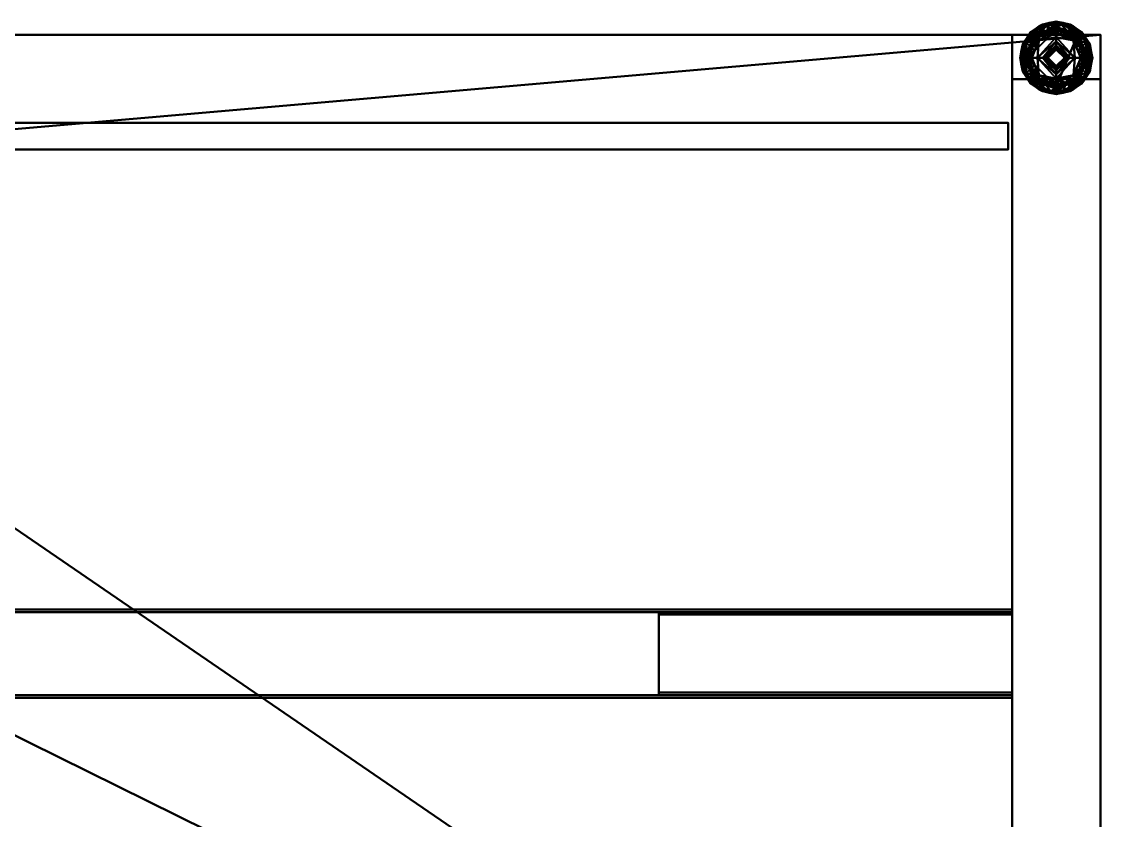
# Model space of a CAD drawing. Header units: millimetres. Extents: x -1050 to 750, y -1100 to 707.
# Drawn here: x 139 to 750, y 256 to 707 of the extents above; entities that cross this region are included whole.
import ezdxf

# ---------------------------------------------------------------- set-up
doc = ezdxf.new("R2010")
doc.units = ezdxf.units.MM
doc.layers.add('I-FURN', color=7, linetype='Continuous', lineweight=40)

msp = doc.modelspace()

# ---------------------------------------------------------------- meshes
at = {"layer": 'I-FURN', "color": 250, "true_color": 0x3a3a3a}
mesh = msp.add_polyface(dxfattribs=at)
corners = [(742.62, 686.98, 8.53), (743.79, 686.98, 7.88), (744.71, 686.98, 6.92), (745.3, 686.98, 5.72), (745.5, 686.98, 4.4), (743.94, 694.83, 4.4), (739.5, 701.48, 4.4), (732.85, 705.92, 4.4), (725, 707.48, 4.4), (717.15, 705.92, 4.4), (710.5, 701.48, 4.4), (706.06, 694.83, 4.4), (704.5, 686.98, 4.4), (704.7, 686.98, 5.72), (705.29, 686.98, 6.92), (706.21, 686.98, 7.88), (707.38, 686.98, 8.53), (712.54, 699.44, 8.53), (725, 704.61, 8.53), (737.46, 699.44, 8.53), (740.04, 693.21, 8.53), (709.96, 693.21, 8.53), (743.77, 693.37, 6.74), (706.23, 693.37, 6.74), (744.65, 691.27, 4.4), (705.35, 691.27, 4.4), (744.85, 690.64, 6.03), (705.15, 690.64, 6.03), (740.14, 699.46, 7.04), (709.86, 699.46, 7.04), (743.35, 691.02, 7.88), (742.14, 695.5, 7.59), (706.65, 691.02, 7.88), (707.86, 695.5, 7.59), (734.32, 704.21, 7.08), (715.68, 704.21, 7.08), (742.26, 697.21, 6.33), (707.74, 697.21, 6.33), (740.34, 700.26, 5.75), (736.17, 703.7, 4.4), (737.49, 702.63, 6.39), (741.72, 698.15, 4.4), (737.27, 701.51, 7.69), (709.66, 700.26, 5.75), (713.83, 703.7, 4.4), (712.51, 702.63, 6.39), (708.28, 698.15, 4.4), (712.44, 701.27, 7.69), (711.25, 696.33, 8.53), (734.61, 704.86, 5.72), (728.84, 706.69, 6.29), (722.09, 706.61, 6.71), (715.39, 704.86, 5.72), (721.08, 706.7, 4.4), (718.52, 705.95, 6.35), (731.23, 702.03, 8.53), (734.35, 700.74, 8.53), (718.77, 702.03, 8.53), (719.26, 705.13, 7.68), (715.65, 700.74, 8.53), (723.17, 705.74, 7.84), (728.09, 705.64, 7.78), (721.88, 703.32, 8.53), (741.33, 690.1, 8.53), (708.67, 690.1, 8.53), (738.75, 696.33, 8.53), (728.92, 706.7, 4.4), (728.12, 703.32, 8.53)]
mesh.append_faces([[corners[k] for k in face] for face in [(15, 27, 14), (3, 26, 2), (2, 26, 1), (1, 30, 0), (5, 26, 24), (17, 47, 48), (9, 54, 53), (41, 36, 5), (10, 45, 44), (44, 52, 9), (56, 34, 55)]], dxfattribs={"vtx0": -1, "vtx1": -1, "color": 250})
mesh.append_faces([[corners[k] for k in face] for face in [(22, 26, 5), (33, 23, 32), (22, 30, 1), (42, 28, 40), (3, 24, 26), (36, 38, 28), (25, 13, 27), (28, 31, 36), (22, 1, 26), (28, 38, 40), (31, 30, 22), (50, 34, 49), (11, 27, 23), (47, 45, 29), (42, 65, 28), (23, 33, 37), (43, 29, 45), (15, 23, 27), (22, 36, 31), (43, 46, 37), (32, 23, 15), (31, 63, 30), (35, 45, 47), (33, 29, 37), (33, 32, 64), (29, 48, 47), (7, 50, 49), (61, 50, 51), (51, 50, 8), (22, 5, 36), (36, 41, 38), (43, 37, 29), (11, 23, 37), (58, 51, 54), (34, 42, 40), (6, 40, 38), (34, 40, 49), (44, 45, 52), (52, 45, 35), (43, 45, 10), (33, 48, 29), (58, 60, 51), (39, 49, 40), (54, 9, 52), (61, 51, 60), (35, 58, 54), (34, 56, 42), (54, 52, 35), (53, 54, 51), (61, 34, 50), (35, 47, 59), (58, 62, 60), (58, 35, 59), (60, 18, 61), (34, 61, 55), (65, 31, 28)]], dxfattribs={"vtx0": -1, "vtx1": -1, "vtx2": -1, "color": 250})
mesh.append_faces([[corners[k] for k in face] for face in [(40, 6, 39), (27, 13, 14), (32, 15, 16), (32, 16, 64), (49, 39, 7), (43, 10, 46), (51, 8, 53), (47, 17, 59)]], dxfattribs={"vtx0": -1, "vtx2": -1, "color": 250})
mesh.append_faces([[corners[k] for k in face] for face in [(31, 65, 20, 63), (33, 64, 21, 48), (58, 59, 57, 62), (50, 7, 66, 8), (61, 18, 67, 55)]], dxfattribs={"vtx0": -1, "vtx3": -1, "color": 250})
mesh.append_faces([[corners[k] for k in face] for face in [(11, 25, 27), (41, 6, 38), (19, 65, 42), (46, 11, 37), (56, 19, 42), (62, 18, 60), (63, 0, 30)]], dxfattribs={"vtx1": -1, "vtx2": -1, "color": 250})
mesh.append_faces([[corners[k] for k in face] for face in [(3, 4, 24), (25, 12, 13)]], dxfattribs={"vtx2": -1, "color": 250})
mesh = msp.add_polyface(dxfattribs=at)
corners = [(745.5, 686.98, 4.4), (745.17, 686.98, 2.72), (744.21, 686.98, 1.29), (742.78, 686.98, 0.33), (741.1, 686.98), (736.38, 698.37), (725, 703.08), (713.62, 698.37), (708.9, 686.98), (707.22, 686.98, 0.33), (705.79, 686.98, 1.29), (704.83, 686.98, 2.72), (704.5, 686.98, 4.4), (706.06, 694.83, 4.4), (710.5, 701.48, 4.4), (717.15, 705.92, 4.4), (725, 707.48, 4.4), (732.85, 705.92, 4.4), (739.5, 701.48, 4.4), (743.94, 694.83, 4.4), (742.03, 695.62, 1.18), (707.97, 695.62, 1.18), (744.65, 691.27, 4.4), (705.35, 691.27, 4.4), (743.79, 691.79, 1.49), (706.21, 691.79, 1.49), (729, 705.77, 1.29), (721, 705.77, 1.29), (735.55, 703.15, 1.39), (714.45, 703.15, 1.39), (742.49, 690.93, 0.4), (738.74, 692.67), (707.51, 690.93, 0.4), (711.26, 692.67), (738.85, 698.84, 0.55), (738.9, 701.22, 2.18), (741.72, 698.15, 4.4), (743, 696.1, 2.74), (736.17, 703.7, 4.4), (741.13, 699.14, 2.79), (711.15, 698.84, 0.55), (711.1, 701.22, 2.18), (708.28, 698.15, 4.4), (707, 696.1, 2.74), (713.83, 703.7, 4.4), (708.87, 699.14, 2.79), (730.69, 700.72), (719.31, 700.72), (728.92, 706.7, 4.4), (721.08, 706.7, 4.4), (725, 706.87, 2.16), (725.22, 705.26, 0.58), (736.3, 700.85, 0.38), (732.67, 703.38, 0.48), (732.39, 705.08, 1.66), (713.7, 700.85, 0.38), (717.33, 703.38, 0.48), (717.61, 705.08, 1.66)]
mesh.append_faces([[corners[k] for k in face] for face in [(4, 30, 3), (17, 54, 48), (22, 24, 19), (13, 25, 23), (48, 50, 16), (33, 40, 7), (19, 37, 36), (38, 28, 17), (14, 45, 42), (6, 51, 46), (16, 50, 49), (49, 57, 15)]], dxfattribs={"vtx0": -1, "vtx1": -1, "color": 250})
mesh.append_faces([[corners[k] for k in face] for face in [(28, 34, 52), (30, 24, 3), (35, 34, 28), (41, 44, 29), (25, 21, 32), (24, 22, 1), (31, 20, 30), (45, 21, 43), (51, 47, 27), (52, 53, 28), (20, 24, 30), (57, 49, 27), (28, 38, 35), (21, 33, 32), (45, 43, 42), (23, 25, 11), (41, 29, 40), (51, 50, 26), (9, 25, 32), (51, 27, 50), (24, 20, 37), (7, 55, 56), (35, 20, 34), (28, 53, 54), (55, 7, 40), (20, 31, 34), (20, 39, 37), (36, 37, 39), (24, 37, 19), (39, 20, 35), (18, 39, 35), (33, 21, 40), (21, 41, 40), (43, 25, 13), (41, 45, 14), (25, 43, 21), (21, 45, 41), (5, 53, 52), (50, 48, 26), (27, 56, 57), (49, 50, 27), (46, 51, 26), (34, 5, 52), (46, 26, 53), (54, 53, 26), (48, 54, 26), (17, 28, 54), (40, 29, 55), (55, 29, 56), (57, 56, 29), (27, 47, 56), (29, 15, 57)]], dxfattribs={"vtx0": -1, "vtx1": -1, "vtx2": -1, "color": 250})
mesh.append_faces([[corners[k] for k in face] for face in [(24, 1, 2), (24, 2, 3), (25, 9, 10), (56, 47, 7), (32, 8, 9), (25, 10, 11), (30, 4, 31), (34, 31, 5), (43, 13, 42), (41, 14, 44), (51, 6, 47), (53, 5, 46)]], dxfattribs={"vtx0": -1, "vtx2": -1, "color": 250})
mesh.append_faces([[corners[k] for k in face] for face in [(0, 1, 22)]], dxfattribs={"vtx1": -1, "color": 250})
mesh.append_faces([[corners[k] for k in face] for face in [(18, 36, 39), (33, 8, 32), (38, 18, 35), (44, 15, 29)]], dxfattribs={"vtx1": -1, "vtx2": -1, "color": 250})
mesh.append_faces([[corners[k] for k in face] for face in [(11, 12, 23)]], dxfattribs={"vtx2": -1, "color": 250})
mesh = msp.add_polyface(dxfattribs=at)
corners = [(725, 700.85, 10.38), (734.8, 696.79, 10.38), (738.86, 686.98, 10.38), (739.77, 686.98, 9.85), (740.7, 686.98, 9.36), (741.65, 686.98, 8.92), (742.62, 686.98, 8.53), (737.46, 699.44, 8.53), (725, 704.61, 8.53), (712.54, 699.44, 8.53), (707.38, 686.98, 8.53), (708.35, 686.98, 8.92), (709.3, 686.98, 9.36), (710.23, 686.98, 9.85), (711.14, 686.98, 10.38), (715.2, 696.79, 10.38), (737.41, 690.5, 10.38), (712.59, 690.5, 10.38), (740.77, 691.46, 8.53), (709.23, 691.46, 8.53), (740.67, 690.97, 9.13), (709.33, 690.97, 9.13), (739.12, 695.45, 8.53), (737.4, 696.6, 9.36), (729.9, 698.82, 10.38), (731.23, 702.03, 8.53), (710.88, 695.45, 8.53), (712.6, 696.6, 9.36), (720.1, 698.82, 10.38), (718.77, 702.03, 8.53), (728.06, 702.38, 9.36), (721.95, 702.33, 9.38), (716.82, 700.2, 9.44), (733.48, 699.67, 9.58), (739.62, 690.25, 9.73), (736.1, 693.65, 10.38), (738.99, 693.48, 9.49), (739.95, 694.12, 8.95), (737.39, 695.08, 9.83), (735.66, 697.34, 9.8), (710.38, 690.25, 9.73), (713.9, 693.65, 10.38), (711.01, 693.48, 9.49), (710.05, 694.12, 8.95), (712.61, 695.08, 9.83), (714.34, 697.34, 9.8), (714.49, 698.71, 9.33), (715.65, 700.74, 8.53), (715.58, 700.59, 8.96), (718.89, 702.14, 9.05), (721.88, 703.32, 8.53), (723.37, 703.53, 8.93), (726.7, 703.56, 8.91), (729.95, 702.85, 8.93), (734.35, 700.74, 8.53), (735.42, 699.68, 9.01), (731.09, 701.4, 9.38), (728.12, 703.32, 8.53), (725, 702.68, 9.36), (732.88, 701.56, 8.95), (719.42, 701.27, 9.54), (727.45, 699.83, 10.38), (722.55, 699.83, 10.38), (717.65, 697.8, 10.38), (732.35, 697.8, 10.38)]
mesh.append_faces([[corners[k] for k in face] for face in [(16, 36, 35), (12, 21, 11), (22, 37, 18), (35, 38, 1), (13, 40, 12), (63, 45, 15), (1, 39, 64)]], dxfattribs={"vtx0": -1, "vtx1": -1, "color": 250})
mesh.append_faces([[corners[k] for k in face] for face in [(40, 42, 21), (18, 20, 5), (27, 43, 42), (34, 20, 36), (20, 18, 37), (39, 38, 23), (52, 58, 30), (20, 37, 36), (44, 15, 45), (31, 0, 58), (21, 19, 11), (40, 21, 12), (23, 55, 39), (33, 64, 39), (49, 31, 51), (48, 32, 49), (32, 60, 49), (50, 49, 51), (32, 46, 45), (52, 30, 53), (36, 23, 38), (20, 34, 4), (16, 34, 36), (39, 1, 38), (22, 23, 37), (36, 37, 23), (38, 35, 36), (33, 39, 55), (21, 42, 43), (17, 42, 40), (27, 42, 44), (21, 43, 19), (26, 43, 27), (45, 27, 44), (44, 42, 41), (27, 45, 46), (63, 32, 45), (46, 9, 27), (60, 31, 49), (32, 48, 46), (46, 48, 9), (49, 29, 48), (8, 51, 52), (51, 31, 58), (52, 53, 57), (53, 30, 56), (55, 59, 33), (7, 55, 23), (59, 56, 33), (59, 53, 56), (33, 56, 24), (51, 58, 52), (30, 61, 56), (53, 59, 25), (59, 55, 54), (30, 58, 61), (31, 60, 62), (32, 63, 60)]], dxfattribs={"vtx0": -1, "vtx1": -1, "vtx2": -1, "color": 250})
mesh.append_faces([[corners[k] for k in face] for face in [(27, 9, 26), (34, 16, 2), (34, 2, 3), (58, 0, 61), (43, 26, 19), (42, 17, 41), (23, 22, 7), (59, 54, 25), (56, 61, 24), (44, 41, 15), (51, 8, 50), (55, 7, 54), (33, 24, 64)]], dxfattribs={"vtx0": -1, "vtx2": -1, "color": 250})
mesh.append_faces([[corners[k] for k in face] for face in [(6, 18, 5)]], dxfattribs={"vtx1": -1, "color": 250})
mesh.append_faces([[corners[k] for k in face] for face in [(4, 5, 20), (3, 4, 34), (14, 17, 40), (13, 14, 40), (47, 9, 48, 29), (28, 62, 60, 63), (50, 29, 49), (25, 57, 53), (57, 8, 52), (62, 0, 31)]], dxfattribs={"vtx1": -1, "vtx2": -1, "color": 250})
mesh.append_faces([[corners[k] for k in face] for face in [(19, 10, 11)]], dxfattribs={"vtx2": -1, "color": 250})
mesh = msp.add_polyface(dxfattribs=at)
corners = [(708.9, 686.98), (713.62, 698.37), (725, 703.08), (736.38, 698.37), (741.1, 686.98), (736.38, 675.6), (725, 670.88), (713.62, 675.6)]
mesh.append_faces([[corners[k] for k in face] for face in [(6, 3, 4, 5), (0, 6, 7)]], dxfattribs={"vtx0": -1, "color": 250})
mesh.append_faces([[corners[k] for k in face] for face in [(1, 2, 0)]], dxfattribs={"vtx1": -1, "color": 250})
mesh.append_faces([[corners[k] for k in face] for face in [(2, 3, 6, 0)]], dxfattribs={"vtx1": -1, "vtx2": -1, "vtx3": -1, "color": 250})
at = {"layer": 'I-FURN', "color": 251, "true_color": 0x616164}
mesh = msp.add_polyface(dxfattribs=at)
corners = [(750, 700, 725), (-1050, 700, 725), (-1050, 0, 725), (750, 0, 725), (-3.98, 634.53, 725), (-3.98, 516.34, 725), (-294.98, 516.34, 725), (-294.98, 634.53, 725)]
mesh.append_faces([[corners[k] for k in face] for face in [(0, 4, 5, 3), (3, 5, 6, 2)]], dxfattribs={"vtx0": -1, "vtx2": -1, "color": 251})
mesh.append_faces([[corners[k] for k in face] for face in [(7, 4, 0, 1), (6, 7, 1, 2)]], dxfattribs={"vtx1": -1, "vtx3": -1, "color": 251})
mesh = msp.add_polyface(dxfattribs=at)
corners = [(750, 700, 700), (750, 0, 700), (-1050, 0, 700), (-1050, 700, 700), (-3.98, 634.53, 700), (-294.98, 634.53, 700), (-294.98, 516.34, 700), (-3.98, 516.34, 700)]
mesh.append_faces([[corners[k] for k in face] for face in [(7, 1, 6)]], dxfattribs={"vtx0": -1, "vtx1": -1, "color": 251})
mesh.append_faces([[corners[k] for k in face] for face in [(3, 5, 6), (5, 3, 0, 4)]], dxfattribs={"vtx0": -1, "vtx2": -1, "color": 251})
mesh.append_faces([[corners[k] for k in face] for face in [(6, 1, 2, 3)]], dxfattribs={"vtx0": -1, "vtx3": -1, "color": 251})
mesh.append_faces([[corners[k] for k in face] for face in [(7, 4, 0, 1)]], dxfattribs={"vtx1": -1, "vtx3": -1, "color": 251})
mesh = msp.add_polyface(dxfattribs=at)
corners = [(-1050, 700, 725), (750, 700, 725), (750, 700, 700), (-1050, 700, 700)]
mesh.append_faces([[corners[k] for k in face] for face in [(0, 1, 2, 3)]], dxfattribs={"color": 251})
at = {"layer": 'I-FURN', "color": 250, "true_color": 0x161616}
mesh = msp.add_polyface(dxfattribs=at)
corners = [(700, 700, 700), (700, 700, 20.04), (700, 674.97, 20.04), (700, 674.97, 650), (700, 25, 650), (700, 25, 20.04), (700, 0, 20.04), (700, 0, 700)]
mesh.append_faces([[corners[k] for k in face] for face in [(3, 0, 1, 2)]], dxfattribs={"vtx0": -1, "color": 250})
mesh.append_faces([[corners[k] for k in face] for face in [(6, 7, 4, 5)]], dxfattribs={"vtx1": -1, "color": 250})
mesh.append_faces([[corners[k] for k in face] for face in [(7, 0, 3, 4)]], dxfattribs={"vtx1": -1, "vtx3": -1, "color": 250})
mesh = msp.add_polyface(dxfattribs=at)
corners = [(700, 700, 700), (700, 0, 700), (750, 0, 700), (750, 700, 700)]
mesh.append_faces([[corners[k] for k in face] for face in [(3, 0, 1, 2)]], dxfattribs={"color": 250})
mesh = msp.add_polyface(dxfattribs=at)
corners = [(700, 700, 20.04), (700, 700, 700), (750, 700, 700), (750, 700, 20.04)]
mesh.append_faces([[corners[k] for k in face] for face in [(3, 0, 1, 2)]], dxfattribs={"color": 250})
mesh = msp.add_polyface(dxfattribs=at)
corners = [(700, 674.97, 20.04), (700, 700, 20.04), (750, 700, 20.04), (750, 674.97, 20.04)]
mesh.append_faces([[corners[k] for k in face] for face in [(0, 1, 2, 3)]], dxfattribs={"color": 250})
at = {"layer": 'I-FURN', "color": 250, "true_color": 0x3a3a3a}
mesh = msp.add_polyface(dxfattribs=at)
corners = [(725, 673.12, 10.38), (725, 675.27, 11.61), (725, 677.53, 12.62), (725, 679.87, 13.41), (725, 682.28, 13.97), (723.95, 682.4, 13.97), (722.96, 682.75, 13.97), (722.07, 683.31, 13.97), (721.33, 684.05, 13.97), (720.77, 684.94, 13.97), (720.42, 685.94, 13.97), (720.3, 686.98, 13.97), (720.42, 688.03, 13.97), (720.77, 689.02, 13.97), (721.33, 689.91, 13.97), (722.07, 690.66, 13.97), (722.96, 691.22, 13.97), (723.95, 691.56, 13.97), (725, 691.68, 13.97), (725, 694.09, 13.41), (725, 696.44, 12.62), (725, 698.69, 11.61), (725, 700.85, 10.38), (715.2, 696.79, 10.38), (711.14, 686.98, 10.38), (715.2, 677.18, 10.38), (714.4, 686.98, 12.14), (717.48, 686.98, 13.29)]
mesh.append_faces([[corners[k] for k in face] for face in [(23, 21, 22), (1, 25, 0)]], dxfattribs={"vtx0": -1, "color": 250})
mesh.append_faces([[corners[k] for k in face] for face in [(21, 26, 20), (24, 26, 23), (20, 27, 19), (14, 27, 13), (2, 26, 1), (16, 19, 15), (12, 27, 11), (10, 27, 9), (9, 27, 8), (6, 3, 5), (8, 3, 7)]], dxfattribs={"vtx0": -1, "vtx1": -1, "color": 250})
mesh.append_faces([[corners[k] for k in face] for face in [(27, 20, 26), (26, 21, 23), (2, 27, 26), (19, 27, 14), (3, 8, 27), (25, 1, 26)]], dxfattribs={"vtx0": -1, "vtx1": -1, "vtx2": -1, "color": 250})
mesh.append_faces([[corners[k] for k in face] for face in [(27, 2, 3), (27, 10, 11)]], dxfattribs={"vtx0": -1, "vtx2": -1, "color": 250})
mesh.append_faces([[corners[k] for k in face] for face in [(4, 5, 3)]], dxfattribs={"vtx1": -1, "color": 250})
mesh.append_faces([[corners[k] for k in face] for face in [(12, 13, 27), (16, 17, 19), (14, 15, 19), (24, 25, 26), (6, 7, 3)]], dxfattribs={"vtx1": -1, "vtx2": -1, "color": 250})
mesh.append_faces([[corners[k] for k in face] for face in [(17, 18, 19)]], dxfattribs={"vtx2": -1, "color": 250})
mesh = msp.add_polyface(dxfattribs=at)
corners = [(725, 682.28, 13.97), (725, 679.87, 13.41), (725, 677.53, 12.62), (725, 675.27, 11.61), (725, 673.12, 10.38), (734.8, 677.18, 10.38), (738.86, 686.98, 10.38), (734.8, 696.79, 10.38), (725, 700.85, 10.38), (725, 698.69, 11.61), (725, 696.44, 12.62), (725, 694.09, 13.41), (725, 691.68, 13.97), (726.05, 691.56, 13.97), (727.04, 691.22, 13.97), (727.93, 690.66, 13.97), (728.67, 689.91, 13.97), (729.23, 689.02, 13.97), (729.58, 688.03, 13.97), (729.7, 686.98, 13.97), (729.58, 685.94, 13.97), (729.23, 684.94, 13.97), (728.67, 684.05, 13.97), (727.93, 683.31, 13.97), (727.04, 682.75, 13.97), (726.05, 682.4, 13.97), (735.6, 686.98, 12.14), (732.52, 686.98, 13.29)]
mesh.append_faces([[corners[k] for k in face] for face in [(5, 3, 4), (9, 7, 8)]], dxfattribs={"vtx0": -1, "color": 250})
mesh.append_faces([[corners[k] for k in face] for face in [(20, 27, 19), (3, 26, 2), (6, 26, 5), (22, 27, 21), (24, 1, 23), (18, 27, 17), (17, 27, 16), (2, 27, 1), (14, 11, 13), (16, 11, 15), (7, 26, 6)]], dxfattribs={"vtx0": -1, "vtx1": -1, "color": 250})
mesh.append_faces([[corners[k] for k in face] for face in [(26, 27, 2), (22, 1, 27), (26, 7, 9), (11, 16, 27), (10, 27, 26), (3, 5, 26)]], dxfattribs={"vtx0": -1, "vtx1": -1, "vtx2": -1, "color": 250})
mesh.append_faces([[corners[k] for k in face] for face in [(27, 18, 19), (27, 10, 11)]], dxfattribs={"vtx0": -1, "vtx2": -1, "color": 250})
mesh.append_faces([[corners[k] for k in face] for face in [(12, 13, 11)]], dxfattribs={"vtx1": -1, "color": 250})
mesh.append_faces([[corners[k] for k in face] for face in [(20, 21, 27), (24, 25, 1), (22, 23, 1), (9, 10, 26), (14, 15, 11)]], dxfattribs={"vtx1": -1, "vtx2": -1, "color": 250})
mesh.append_faces([[corners[k] for k in face] for face in [(25, 0, 1)]], dxfattribs={"vtx2": -1, "color": 250})
at = {"layer": 'I-FURN', "color": 251, "true_color": 0x616164}
mesh = msp.add_polyface(dxfattribs=at)
corners = [(750, 700, 725), (750, 0, 725), (750, 0, 700), (750, 700, 700)]
mesh.append_faces([[corners[k] for k in face] for face in [(0, 1, 2, 3)]], dxfattribs={"color": 251})
at = {"layer": 'I-FURN', "color": 250, "true_color": 0x161616}
mesh = msp.add_polyface(dxfattribs=at)
corners = [(750, 700, 700), (750, 0, 700), (750, 0, 20.04), (750, 25, 20.04), (750, 25, 650), (750, 674.97, 650), (750, 674.97, 20.04), (750, 700, 20.04)]
mesh.append_faces([[corners[k] for k in face] for face in [(5, 0, 1, 4)]], dxfattribs={"vtx0": -1, "vtx2": -1, "color": 250})
mesh.append_faces([[corners[k] for k in face] for face in [(2, 3, 4, 1)]], dxfattribs={"vtx2": -1, "color": 250})
mesh.append_faces([[corners[k] for k in face] for face in [(5, 6, 7, 0)]], dxfattribs={"vtx3": -1, "color": 250})
at = {"layer": 'I-FURN', "color": 250, "true_color": 0x3a3a3a}
mesh = msp.add_polyface(dxfattribs=at)
corners = [(720.3, 686.98, 13.97), (720.3, 686.98, 15.48), (720.3, 686.98, 16.99), (720.3, 686.98, 18.49), (720.3, 686.98, 20), (725, 691.68, 20), (729.7, 686.98, 20), (729.7, 686.98, 18.49), (729.7, 686.98, 16.99), (729.7, 686.98, 15.48), (729.7, 686.98, 13.97), (729.58, 688.03, 13.97), (729.23, 689.02, 13.97), (728.67, 689.91, 13.97), (727.93, 690.66, 13.97), (727.04, 691.22, 13.97), (726.05, 691.56, 13.97), (725, 691.68, 13.97), (723.95, 691.56, 13.97), (722.96, 691.22, 13.97), (722.07, 690.66, 13.97), (721.33, 689.91, 13.97), (720.77, 689.02, 13.97), (720.42, 688.03, 13.97)]
mesh.append_faces([[corners[k] for k in face] for face in [(2, 19, 1), (16, 8, 15)]], dxfattribs={"vtx0": -1, "vtx1": -1, "color": 250})
mesh.append_faces([[corners[k] for k in face] for face in [(2, 5, 17), (8, 17, 5)]], dxfattribs={"vtx0": -1, "vtx1": -1, "vtx2": -1, "color": 250})
mesh.append_faces([[corners[k] for k in face] for face in [(2, 17, 18), (1, 21, 22), (1, 19, 20), (2, 18, 19), (15, 8, 9), (9, 13, 14), (9, 11, 12)]], dxfattribs={"vtx0": -1, "vtx2": -1, "color": 250})
mesh.append_faces([[corners[k] for k in face] for face in [(0, 1, 23)]], dxfattribs={"vtx1": -1, "color": 250})
mesh.append_faces([[corners[k] for k in face] for face in [(22, 23, 1), (20, 21, 1), (16, 17, 8), (14, 15, 9), (12, 13, 9)]], dxfattribs={"vtx1": -1, "vtx2": -1, "color": 250})
mesh.append_faces([[corners[k] for k in face] for face in [(3, 4, 5, 2), (9, 10, 11)]], dxfattribs={"vtx2": -1, "color": 250})
mesh.append_faces([[corners[k] for k in face] for face in [(5, 6, 7, 8)]], dxfattribs={"vtx3": -1, "color": 250})
mesh = msp.add_polyface(dxfattribs=at)
corners = [(720.4, 686.98, 20), (720.4, 686.98, 23.75), (720.4, 686.98, 27.5), (720.4, 686.98, 31.25), (720.4, 686.98, 35), (725, 691.58, 35), (729.6, 686.98, 35), (729.6, 686.98, 31.25), (729.6, 686.98, 27.5), (729.6, 686.98, 23.75), (729.6, 686.98, 20), (725, 691.58, 20)]
mesh.append_faces([[corners[k] for k in face] for face in [(7, 5, 6)]], dxfattribs={"vtx0": -1, "color": 250})
mesh.append_faces([[corners[k] for k in face] for face in [(11, 2, 5), (8, 11, 5, 7)]], dxfattribs={"vtx0": -1, "vtx1": -1, "vtx2": -1, "color": 250})
mesh.append_faces([[corners[k] for k in face] for face in [(1, 2, 11, 0)]], dxfattribs={"vtx1": -1, "color": 250})
mesh.append_faces([[corners[k] for k in face] for face in [(3, 4, 5, 2), (9, 10, 11, 8)]], dxfattribs={"vtx2": -1, "color": 250})
mesh = msp.add_polyface(dxfattribs=at)
corners = [(720.4, 686.98, 35), (725, 682.38, 35), (729.6, 686.98, 35), (725, 691.58, 35)]
mesh.append_faces([[corners[k] for k in face] for face in [(2, 3, 0, 1)]], dxfattribs={"color": 250})
mesh = msp.add_polyface(dxfattribs=at)
corners = [(708.9, 686.98), (713.62, 675.6), (725, 670.88), (736.38, 675.6), (741.1, 686.98), (742.78, 686.98, 0.33), (744.21, 686.98, 1.29), (745.17, 686.98, 2.72), (745.5, 686.98, 4.4), (743.94, 679.14, 4.4), (739.5, 672.49, 4.4), (732.85, 668.04, 4.4), (725, 666.48, 4.4), (717.15, 668.04, 4.4), (710.5, 672.49, 4.4), (706.06, 679.14, 4.4), (704.5, 686.98, 4.4), (704.83, 686.98, 2.72), (705.79, 686.98, 1.29), (707.22, 686.98, 0.33), (707.97, 678.34, 1.18), (742.03, 678.34, 1.18), (705.35, 682.69, 4.4), (744.65, 682.69, 4.4), (706.21, 682.17, 1.49), (743.79, 682.17, 1.49), (721, 668.19, 1.29), (729, 668.19, 1.29), (714.45, 670.81, 1.39), (735.55, 670.81, 1.39), (707.51, 683.03, 0.4), (711.26, 681.29), (742.49, 683.03, 0.4), (738.74, 681.29), (711.15, 675.13, 0.55), (711.1, 672.75, 2.18), (708.28, 675.81, 4.4), (707, 677.86, 2.74), (713.83, 670.26, 4.4), (708.87, 674.83, 2.79), (738.85, 675.13, 0.55), (738.9, 672.75, 2.18), (741.72, 675.81, 4.4), (743, 677.86, 2.74), (736.17, 670.26, 4.4), (741.13, 674.83, 2.79), (719.31, 673.24), (730.69, 673.24), (721.08, 667.26, 4.4), (728.92, 667.26, 4.4), (725, 667.1, 2.16), (724.78, 668.7, 0.58), (713.7, 673.11, 0.38), (717.33, 670.59, 0.48), (717.61, 668.89, 1.66), (736.3, 673.11, 0.38), (732.67, 670.59, 0.48), (732.39, 668.89, 1.66)]
mesh.append_faces([[corners[k] for k in face] for face in [(22, 24, 15), (48, 50, 12), (0, 30, 19), (3, 56, 47), (33, 40, 3), (15, 37, 36), (38, 28, 13), (10, 45, 42), (2, 51, 46), (12, 50, 49), (49, 57, 11)]], dxfattribs={"vtx0": -1, "vtx1": -1, "color": 250})
mesh.append_faces([[corners[k] for k in face] for face in [(41, 44, 29), (25, 21, 32), (45, 43, 42), (19, 30, 24), (35, 34, 28), (50, 51, 27), (24, 22, 17), (20, 24, 30), (41, 29, 40), (24, 20, 37), (51, 47, 27), (28, 34, 52), (21, 33, 32), (25, 7, 23), (55, 56, 3), (27, 49, 50), (28, 38, 35), (31, 20, 30), (57, 49, 27), (32, 5, 25), (45, 21, 43), (52, 53, 28), (35, 20, 34), (54, 28, 53), (55, 3, 40), (20, 31, 34), (20, 39, 37), (36, 37, 39), (24, 37, 15), (39, 20, 35), (14, 39, 35), (33, 21, 40), (21, 41, 40), (43, 25, 9), (41, 45, 10), (25, 43, 21), (21, 45, 41), (1, 53, 52), (50, 48, 26), (27, 56, 57), (51, 50, 26), (46, 51, 26), (34, 1, 52), (46, 26, 53), (54, 53, 26), (48, 54, 26), (13, 28, 54), (40, 29, 55), (55, 29, 56), (57, 56, 29), (27, 47, 56), (29, 11, 57)]], dxfattribs={"vtx0": -1, "vtx1": -1, "vtx2": -1, "color": 250})
mesh.append_faces([[corners[k] for k in face] for face in [(24, 17, 18), (25, 6, 7), (54, 48, 13), (24, 18, 19), (25, 23, 9), (30, 0, 31), (34, 31, 1), (43, 9, 42), (41, 10, 44), (51, 2, 47), (53, 1, 46)]], dxfattribs={"vtx0": -1, "vtx2": -1, "color": 250})
mesh.append_faces([[corners[k] for k in face] for face in [(5, 6, 25), (4, 5, 32), (14, 36, 39), (33, 4, 32), (38, 14, 35), (44, 11, 29)]], dxfattribs={"vtx1": -1, "vtx2": -1, "color": 250})
mesh.append_faces([[corners[k] for k in face] for face in [(7, 8, 23), (22, 16, 17)]], dxfattribs={"vtx2": -1, "color": 250})
mesh = msp.add_polyface(dxfattribs=at)
corners = [(704.5, 686.98, 4.4), (706.06, 679.14, 4.4), (710.5, 672.49, 4.4), (717.15, 668.04, 4.4), (725, 666.48, 4.4), (732.85, 668.04, 4.4), (739.5, 672.49, 4.4), (743.94, 679.14, 4.4), (745.5, 686.98, 4.4), (745.3, 686.98, 5.72), (744.71, 686.98, 6.92), (743.79, 686.98, 7.88), (742.62, 686.98, 8.53), (737.46, 674.52, 8.53), (725, 669.36, 8.53), (712.54, 674.52, 8.53), (707.38, 686.98, 8.53), (706.21, 686.98, 7.88), (705.29, 686.98, 6.92), (704.7, 686.98, 5.72), (709.96, 680.75, 8.53), (740.04, 680.75, 8.53), (706.23, 680.59, 6.74), (743.77, 680.59, 6.74), (705.35, 682.69, 4.4), (744.65, 682.69, 4.4), (705.15, 683.33, 6.03), (744.85, 683.33, 6.03), (709.86, 674.5, 7.04), (740.14, 674.5, 7.04), (706.65, 682.94, 7.88), (707.86, 678.47, 7.59), (743.35, 682.94, 7.88), (742.14, 678.47, 7.59), (715.68, 669.75, 7.08), (734.32, 669.75, 7.08), (707.74, 676.76, 6.33), (742.26, 676.76, 6.33), (709.66, 673.71, 5.75), (713.83, 670.26, 4.4), (712.51, 671.34, 6.39), (708.28, 675.81, 4.4), (712.73, 672.45, 7.69), (740.34, 673.71, 5.75), (736.17, 670.26, 4.4), (737.49, 671.34, 6.39), (741.72, 675.81, 4.4), (737.56, 672.69, 7.69), (738.75, 677.64, 8.53), (715.39, 669.1, 5.72), (721.16, 667.28, 6.29), (727.91, 667.35, 6.71), (734.61, 669.1, 5.72), (728.92, 667.26, 4.4), (731.48, 668.02, 6.35), (718.77, 671.94, 8.53), (715.65, 673.23, 8.53), (731.23, 671.94, 8.53), (730.74, 668.84, 7.68), (734.35, 673.23, 8.53), (726.83, 668.23, 7.84), (721.91, 668.32, 7.78), (728.12, 670.65, 8.53), (708.67, 683.87, 8.53), (741.33, 683.87, 8.53), (711.25, 677.64, 8.53), (721.08, 667.26, 4.4), (721.88, 670.65, 8.53)]
mesh.append_faces([[corners[k] for k in face] for face in [(17, 30, 16), (11, 27, 10), (1, 26, 24), (19, 26, 18), (5, 54, 53), (41, 36, 1), (6, 45, 44), (44, 52, 5), (56, 34, 55)]], dxfattribs={"vtx0": -1, "vtx1": -1, "color": 250})
mesh.append_faces([[corners[k] for k in face] for face in [(7, 27, 23), (22, 26, 1), (19, 24, 26), (31, 30, 22), (28, 31, 36), (28, 40, 42), (28, 38, 40), (50, 34, 49), (25, 9, 27), (29, 45, 43), (37, 23, 33), (22, 30, 17), (33, 23, 32), (29, 47, 45), (36, 38, 28), (22, 17, 26), (27, 11, 23), (11, 32, 23), (31, 63, 30), (22, 36, 31), (43, 46, 37), (42, 65, 28), (35, 45, 47), (33, 29, 37), (33, 32, 64), (29, 48, 47), (3, 50, 49), (61, 50, 51), (51, 50, 4), (22, 1, 36), (36, 41, 38), (43, 37, 29), (7, 23, 37), (58, 51, 54), (34, 42, 40), (2, 40, 38), (34, 40, 49), (44, 45, 52), (52, 45, 35), (43, 45, 6), (33, 48, 29), (58, 60, 51), (39, 49, 40), (54, 5, 52), (61, 51, 60), (35, 58, 54), (34, 56, 42), (54, 52, 35), (53, 54, 51), (61, 34, 50), (35, 47, 59), (58, 62, 60), (58, 35, 59), (60, 14, 61), (34, 61, 55), (65, 31, 28)]], dxfattribs={"vtx0": -1, "vtx1": -1, "vtx2": -1, "color": 250})
mesh.append_faces([[corners[k] for k in face] for face in [(32, 11, 12), (27, 9, 10), (47, 48, 13), (27, 7, 25), (32, 12, 64), (49, 39, 3), (43, 6, 46), (51, 4, 53), (47, 13, 59)]], dxfattribs={"vtx0": -1, "vtx2": -1, "color": 250})
mesh.append_faces([[corners[k] for k in face] for face in [(31, 65, 20, 63), (33, 64, 21, 48), (58, 59, 57, 62), (50, 3, 66, 4), (61, 14, 67, 55)]], dxfattribs={"vtx0": -1, "vtx3": -1, "color": 250})
mesh.append_faces([[corners[k] for k in face] for face in [(2, 39, 40), (17, 18, 26), (41, 2, 38), (15, 65, 42), (46, 7, 37), (56, 15, 42), (62, 14, 60), (63, 16, 30)]], dxfattribs={"vtx1": -1, "vtx2": -1, "color": 250})
mesh.append_faces([[corners[k] for k in face] for face in [(19, 0, 24), (25, 8, 9)]], dxfattribs={"vtx2": -1, "color": 250})
mesh = msp.add_polyface(dxfattribs=at)
corners = [(742.62, 686.98, 8.53), (741.65, 686.98, 8.92), (740.7, 686.98, 9.36), (739.77, 686.98, 9.85), (738.86, 686.98, 10.38), (734.8, 677.18, 10.38), (725, 673.12, 10.38), (715.2, 677.18, 10.38), (711.14, 686.98, 10.38), (710.23, 686.98, 9.85), (709.3, 686.98, 9.36), (708.35, 686.98, 8.92), (707.38, 686.98, 8.53), (712.54, 674.52, 8.53), (725, 669.36, 8.53), (737.46, 674.52, 8.53), (712.59, 683.46, 10.38), (737.41, 683.46, 10.38), (709.23, 682.5, 8.53), (740.77, 682.5, 8.53), (709.33, 683, 9.13), (740.67, 683, 9.13), (710.88, 678.51, 8.53), (712.6, 677.36, 9.36), (720.1, 675.15, 10.38), (718.77, 671.94, 8.53), (739.12, 678.51, 8.53), (737.4, 677.36, 9.36), (729.9, 675.15, 10.38), (731.23, 671.94, 8.53), (721.94, 671.59, 9.36), (728.05, 671.64, 9.38), (733.18, 673.77, 9.44), (716.52, 674.29, 9.58), (710.38, 683.71, 9.73), (713.9, 680.32, 10.38), (711.01, 680.49, 9.49), (710.05, 679.84, 8.95), (712.61, 678.89, 9.83), (714.34, 676.63, 9.8), (739.62, 683.71, 9.73), (736.1, 680.32, 10.38), (738.99, 680.49, 9.49), (739.95, 679.84, 8.95), (737.39, 678.89, 9.83), (735.66, 676.63, 9.8), (735.51, 675.25, 9.33), (734.35, 673.23, 8.53), (734.42, 673.37, 8.96), (731.11, 671.83, 9.05), (728.12, 670.65, 8.53), (726.63, 670.44, 8.93), (723.3, 670.41, 8.91), (720.05, 671.11, 8.93), (715.65, 673.23, 8.53), (714.58, 674.29, 9.01), (718.91, 672.56, 9.38), (721.88, 670.65, 8.53), (725, 671.29, 9.36), (717.12, 672.41, 8.95), (730.58, 672.7, 9.54), (722.55, 674.13, 10.38), (727.45, 674.13, 10.38), (732.35, 676.16, 10.38), (717.65, 676.16, 10.38)]
mesh.append_faces([[corners[k] for k in face] for face in [(16, 36, 35), (2, 21, 1), (22, 37, 18), (35, 38, 7), (3, 40, 2), (63, 45, 5), (64, 33, 24)]], dxfattribs={"vtx0": -1, "vtx1": -1, "color": 250})
mesh.append_faces([[corners[k] for k in face] for face in [(40, 42, 21), (52, 58, 30), (20, 37, 36), (37, 20, 18), (27, 43, 42), (23, 39, 38), (40, 21, 2), (31, 6, 58), (21, 19, 1), (18, 20, 11), (49, 31, 51), (23, 55, 39), (44, 5, 45), (34, 20, 36), (48, 32, 49), (32, 60, 49), (50, 49, 51), (32, 46, 45), (52, 30, 53), (36, 23, 38), (20, 34, 10), (16, 34, 36), (39, 7, 38), (22, 23, 37), (36, 37, 23), (38, 35, 36), (33, 64, 39), (33, 39, 55), (21, 42, 43), (17, 42, 40), (27, 42, 44), (21, 43, 19), (26, 43, 27), (45, 27, 44), (44, 42, 41), (27, 45, 46), (63, 32, 45), (46, 15, 27), (60, 31, 49), (32, 48, 46), (46, 48, 15), (49, 29, 48), (14, 51, 52), (51, 31, 58), (52, 53, 57), (53, 30, 56), (55, 59, 33), (13, 55, 23), (59, 56, 33), (59, 53, 56), (33, 56, 24), (51, 58, 52), (30, 61, 56), (53, 59, 25), (59, 55, 54), (30, 58, 61), (31, 60, 62), (32, 63, 60)]], dxfattribs={"vtx0": -1, "vtx1": -1, "vtx2": -1, "color": 250})
mesh.append_faces([[corners[k] for k in face] for face in [(34, 16, 8), (27, 15, 26), (40, 3, 4), (43, 26, 19), (23, 22, 13), (34, 8, 9), (58, 6, 61), (42, 17, 41), (59, 54, 25), (56, 61, 24), (44, 41, 5), (51, 14, 50), (55, 13, 54)]], dxfattribs={"vtx0": -1, "vtx2": -1, "color": 250})
mesh.append_faces([[corners[k] for k in face] for face in [(12, 18, 11)]], dxfattribs={"vtx1": -1, "color": 250})
mesh.append_faces([[corners[k] for k in face] for face in [(4, 17, 40), (10, 11, 20), (9, 10, 34), (64, 7, 39), (47, 15, 48, 29), (28, 62, 60, 63), (50, 29, 49), (25, 57, 53), (57, 14, 52), (62, 6, 31)]], dxfattribs={"vtx1": -1, "vtx2": -1, "color": 250})
mesh.append_faces([[corners[k] for k in face] for face in [(19, 0, 1)]], dxfattribs={"vtx2": -1, "color": 250})
mesh = msp.add_polyface(dxfattribs=at)
corners = [(729.7, 686.98, 20), (725, 682.28, 20), (720.3, 686.98, 20), (720.3, 686.98, 18.49), (720.3, 686.98, 16.99), (720.3, 686.98, 15.48), (720.3, 686.98, 13.97), (720.42, 685.94, 13.97), (720.77, 684.94, 13.97), (721.33, 684.05, 13.97), (722.07, 683.31, 13.97), (722.96, 682.75, 13.97), (723.95, 682.4, 13.97), (725, 682.28, 13.97), (726.05, 682.4, 13.97), (727.04, 682.75, 13.97), (727.93, 683.31, 13.97), (728.67, 684.05, 13.97), (729.23, 684.94, 13.97), (729.58, 685.94, 13.97), (729.7, 686.98, 13.97), (729.7, 686.98, 15.48), (729.7, 686.98, 16.99), (729.7, 686.98, 18.49)]
mesh.append_faces([[corners[k] for k in face] for face in [(21, 19, 20), (7, 5, 6)]], dxfattribs={"vtx0": -1, "color": 250})
mesh.append_faces([[corners[k] for k in face] for face in [(15, 22, 14), (5, 11, 4)]], dxfattribs={"vtx0": -1, "vtx1": -1, "color": 250})
mesh.append_faces([[corners[k] for k in face] for face in [(13, 22, 1), (4, 13, 1)]], dxfattribs={"vtx0": -1, "vtx1": -1, "vtx2": -1, "color": 250})
mesh.append_faces([[corners[k] for k in face] for face in [(15, 21, 22), (21, 18, 19), (21, 16, 17), (21, 15, 16), (4, 11, 12), (5, 10, 11), (5, 8, 9), (5, 7, 8)]], dxfattribs={"vtx0": -1, "vtx2": -1, "color": 250})
mesh.append_faces([[corners[k] for k in face] for face in [(3, 4, 1, 2)]], dxfattribs={"vtx1": -1, "color": 250})
mesh.append_faces([[corners[k] for k in face] for face in [(13, 14, 22), (17, 18, 21), (12, 13, 4), (9, 10, 5)]], dxfattribs={"vtx1": -1, "vtx2": -1, "color": 250})
mesh.append_faces([[corners[k] for k in face] for face in [(23, 0, 1, 22)]], dxfattribs={"vtx2": -1, "color": 250})
mesh = msp.add_polyface(dxfattribs=at)
corners = [(729.6, 686.98, 35), (725, 682.38, 35), (720.4, 686.98, 35), (720.4, 686.98, 31.25), (720.4, 686.98, 27.5), (720.4, 686.98, 23.75), (720.4, 686.98, 20), (725, 682.38, 20), (729.6, 686.98, 20), (729.6, 686.98, 23.75), (729.6, 686.98, 27.5), (729.6, 686.98, 31.25)]
mesh.append_faces([[corners[k] for k in face] for face in [(7, 1, 4)]], dxfattribs={"vtx0": -1, "vtx1": -1, "vtx2": -1, "color": 250})
mesh.append_faces([[corners[k] for k in face] for face in [(10, 11, 1, 7)]], dxfattribs={"vtx1": -1, "vtx2": -1, "vtx3": -1, "color": 250})
mesh.append_faces([[corners[k] for k in face] for face in [(11, 0, 1), (5, 6, 7, 4)]], dxfattribs={"vtx2": -1, "color": 250})
mesh.append_faces([[corners[k] for k in face] for face in [(7, 8, 9, 10), (1, 2, 3, 4)]], dxfattribs={"vtx3": -1, "color": 250})
at = {"layer": 'I-FURN', "color": 250, "true_color": 0x161616}
mesh = msp.add_polyface(dxfattribs=at)
corners = [(700, 674.97, 650), (700, 674.97, 20.04), (750, 674.97, 20.04), (750, 674.97, 650)]
mesh.append_faces([[corners[k] for k in face] for face in [(3, 0, 1, 2)]], dxfattribs={"color": 250})
mesh = msp.add_polyface(dxfattribs=at)
corners = [(700, 25, 650), (700, 674.97, 650), (750, 674.97, 650), (750, 25, 650)]
mesh.append_faces([[corners[k] for k in face] for face in [(0, 1, 2, 3)]], dxfattribs={"color": 250})
at = {"layer": 'I-FURN', "color": 251, "true_color": 0x616164}
mesh = msp.add_polyface(dxfattribs=at)
corners = [(697.7, 650.12, 400), (697.7, 635.12, 400), (-1000, 635.12, 400), (-1000, 650.12, 400)]
mesh.append_faces([[corners[k] for k in face] for face in [(0, 1, 2, 3)]], dxfattribs={"color": 251})
mesh = msp.add_polyface(dxfattribs=at)
corners = [(697.7, 650.12, 700), (697.7, 650.12, 400), (-1000, 650.12, 400), (-1000, 650.12, 700)]
mesh.append_faces([[corners[k] for k in face] for face in [(3, 0, 1, 2)]], dxfattribs={"color": 251})
mesh = msp.add_polyface(dxfattribs=at)
corners = [(697.7, 635.12, 700), (697.7, 650.12, 700), (-1000, 650.12, 700), (-1000, 635.12, 700)]
mesh.append_faces([[corners[k] for k in face] for face in [(3, 0, 1, 2)]], dxfattribs={"color": 251})
mesh = msp.add_polyface(dxfattribs=at)
corners = [(697.7, 635.12, 400), (697.7, 650.12, 400), (697.7, 650.12, 700), (697.7, 635.12, 700)]
mesh.append_faces([[corners[k] for k in face] for face in [(3, 0, 1, 2)]], dxfattribs={"color": 251})
mesh = msp.add_polyface(dxfattribs=at)
corners = [(697.7, 635.12, 400), (697.7, 635.12, 700), (-1000, 635.12, 700), (-1000, 635.12, 400)]
mesh.append_faces([[corners[k] for k in face] for face in [(0, 1, 2, 3)]], dxfattribs={"color": 251})
at = {"layer": 'I-FURN', "color": 250, "true_color": 0x161616}
mesh = msp.add_polyface(dxfattribs=at)
corners = [(700, 325, 700), (700, 375, 700), (-1000, 375, 700), (-1000, 325, 700)]
mesh.append_faces([[corners[k] for k in face] for face in [(0, 1, 2, 3)]], dxfattribs={"color": 250})
mesh = msp.add_polyface(dxfattribs=at)
corners = [(700, 375, 650), (700, 325, 650), (-1000, 325, 650), (-1000, 375, 650)]
mesh.append_faces([[corners[k] for k in face] for face in [(3, 0, 1, 2)]], dxfattribs={"color": 250})
mesh = msp.add_polyface(dxfattribs=at)
corners = [(700, 375, 700), (700, 375, 650), (-1000, 375, 650), (-1000, 375, 700)]
mesh.append_faces([[corners[k] for k in face] for face in [(0, 1, 2, 3)]], dxfattribs={"color": 250})
mesh = msp.add_polyface(dxfattribs=at)
corners = [(700, 373.5, 651.5), (700, 373.5, 698.5), (-1000, 373.5, 698.5), (-1000, 373.5, 651.5)]
mesh.append_faces([[corners[k] for k in face] for face in [(0, 1, 2, 3)]], dxfattribs={"color": 250})
mesh = msp.add_polyface(dxfattribs=at)
corners = [(700, 326.5, 651.5), (700, 373.5, 651.5), (-1000, 373.5, 651.5), (-1000, 326.5, 651.5)]
mesh.append_faces([[corners[k] for k in face] for face in [(0, 1, 2, 3)]], dxfattribs={"color": 250})
mesh = msp.add_polyface(dxfattribs=at)
corners = [(700, 373.5, 698.5), (700, 326.5, 698.5), (-1000, 326.5, 698.5), (-1000, 373.5, 698.5)]
mesh.append_faces([[corners[k] for k in face] for face in [(3, 0, 1, 2)]], dxfattribs={"color": 250})
mesh = msp.add_polyface(dxfattribs=at)
corners = [(500, 373.5, 651.5), (500, 372, 651.5), (500, 372, 697), (500, 328, 697), (500, 328, 651.5), (500, 326.5, 651.5), (500, 326.5, 698.5), (500, 373.5, 698.5)]
mesh.append_faces([[corners[k] for k in face] for face in [(2, 7, 0, 1)]], dxfattribs={"vtx0": -1, "color": 250})
mesh.append_faces([[corners[k] for k in face] for face in [(7, 2, 3, 6)]], dxfattribs={"vtx0": -1, "vtx2": -1, "color": 250})
mesh.append_faces([[corners[k] for k in face] for face in [(5, 6, 3, 4)]], dxfattribs={"vtx1": -1, "color": 250})
mesh = msp.add_polyface(dxfattribs=at)
corners = [(700, 326.5, 698.5), (700, 373.5, 698.5), (500, 373.5, 698.5), (500, 326.5, 698.5)]
mesh.append_faces([[corners[k] for k in face] for face in [(3, 0, 1, 2)]], dxfattribs={"color": 250})
mesh = msp.add_polyface(dxfattribs=at)
corners = [(700, 373.5, 698.5), (700, 373.5, 651.5), (500, 373.5, 651.5), (500, 373.5, 698.5)]
mesh.append_faces([[corners[k] for k in face] for face in [(0, 1, 2, 3)]], dxfattribs={"color": 250})
mesh = msp.add_polyface(dxfattribs=at)
corners = [(700, 373.5, 651.5), (700, 372, 651.5), (500, 372, 651.5), (500, 373.5, 651.5)]
mesh.append_faces([[corners[k] for k in face] for face in [(0, 1, 2, 3)]], dxfattribs={"color": 250})
mesh = msp.add_polyface(dxfattribs=at)
corners = [(700, 375, 700), (700, 325, 700), (700, 325, 650), (700, 375, 650), (700, 373.5, 698.5), (700, 373.5, 651.5), (700, 326.5, 651.5), (700, 326.5, 698.5)]
mesh.append_faces([[corners[k] for k in face] for face in [(0, 4, 5, 3), (3, 5, 6, 2)]], dxfattribs={"vtx0": -1, "vtx2": -1, "color": 250})
mesh.append_faces([[corners[k] for k in face] for face in [(7, 4, 0, 1), (6, 7, 1, 2)]], dxfattribs={"vtx1": -1, "vtx3": -1, "color": 250})
mesh = msp.add_polyface(dxfattribs=at)
corners = [(700, 373.5, 651.5), (700, 373.5, 698.5), (700, 326.5, 698.5), (700, 326.5, 651.5), (700, 328, 651.5), (700, 328, 697), (700, 372, 697), (700, 372, 651.5)]
mesh.append_faces([[corners[k] for k in face] for face in [(5, 6, 1, 2)]], dxfattribs={"vtx1": -1, "vtx3": -1, "color": 250})
mesh.append_faces([[corners[k] for k in face] for face in [(3, 4, 5, 2)]], dxfattribs={"vtx2": -1, "color": 250})
mesh.append_faces([[corners[k] for k in face] for face in [(6, 7, 0, 1)]], dxfattribs={"vtx3": -1, "color": 250})
mesh = msp.add_polyface(dxfattribs=at)
corners = [(700, 372, 697), (700, 328, 697), (500, 328, 697), (500, 372, 697)]
mesh.append_faces([[corners[k] for k in face] for face in [(0, 1, 2, 3)]], dxfattribs={"color": 250})
mesh = msp.add_polyface(dxfattribs=at)
corners = [(700, 372, 651.5), (700, 372, 697), (500, 372, 697), (500, 372, 651.5)]
mesh.append_faces([[corners[k] for k in face] for face in [(0, 1, 2, 3)]], dxfattribs={"color": 250})
mesh = msp.add_polyface(dxfattribs=at)
corners = [(700, 326.5, 698.5), (700, 326.5, 651.5), (-1000, 326.5, 651.5), (-1000, 326.5, 698.5)]
mesh.append_faces([[corners[k] for k in face] for face in [(0, 1, 2, 3)]], dxfattribs={"color": 250})
mesh = msp.add_polyface(dxfattribs=at)
corners = [(700, 325, 650), (700, 325, 700), (-1000, 325, 700), (-1000, 325, 650)]
mesh.append_faces([[corners[k] for k in face] for face in [(0, 1, 2, 3)]], dxfattribs={"color": 250})
mesh = msp.add_polyface(dxfattribs=at)
corners = [(700, 328, 651.5), (700, 326.5, 651.5), (500, 326.5, 651.5), (500, 328, 651.5)]
mesh.append_faces([[corners[k] for k in face] for face in [(0, 1, 2, 3)]], dxfattribs={"color": 250})
mesh = msp.add_polyface(dxfattribs=at)
corners = [(700, 328, 697), (700, 328, 651.5), (500, 328, 651.5), (500, 328, 697)]
mesh.append_faces([[corners[k] for k in face] for face in [(3, 0, 1, 2)]], dxfattribs={"color": 250})
mesh = msp.add_polyface(dxfattribs=at)
corners = [(700, 326.5, 651.5), (700, 326.5, 698.5), (500, 326.5, 698.5), (500, 326.5, 651.5)]
mesh.append_faces([[corners[k] for k in face] for face in [(0, 1, 2, 3)]], dxfattribs={"color": 250})

doc.saveas('drawing.dxf')
